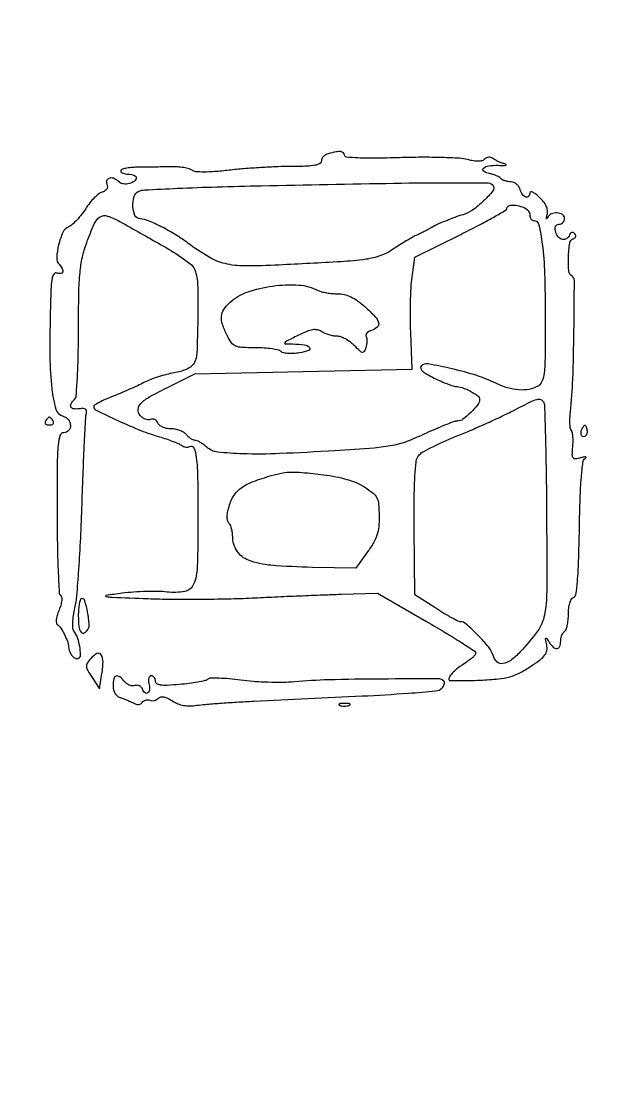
# Model space of a CAD drawing. Extents: x 0 to 2558, y 0 to 3412.
# Drawn here: x 972.2 to 1121.1, y 945.2 to 1221.6 of the extents above; entities that cross this region are included whole.
import ezdxf

# ---------------------------------------------------------------- set-up
doc = ezdxf.new("R2010")
doc.units = 0

msp = doc.modelspace()

# ---------------------------------------------------------------- linework, layer by layer
for points in [[(1286.775, 2242.902503, 0.000001), (1177.44536, 2242.627485, 0.134519)], [(1176.555032, 2242.380365, -0.000002), (1098.265318, 2241.934774, -0.000173)], [(1319.866449, 1231.417086, 0.007685), (1320.536456, 1213.5593, 0.010243), (1321.281431, 1203.421734, 0.386908), (1322.843325, 1201.999537, 0.183699), (1323.666424, 1202.31224, 0.136577), (1324.198222, 1203.136634, 0.058831), (1324.496883, 1204.742271, 0.010899), (1324.631041, 1207.749537, -0.000005), (1324.704195, 1210.958263, -0.000001), (1324.831971, 1216.559674, -0.000001), (1324.980176, 1223.055371, -0.000001), (1325.131041, 1229.666374, -0.003312)], [(1347, 900.068317, 0.000002), (1365.687198, 900.484728, 0.000002), (1385.0375, 900.916042, 0.000002), (1402.386564, 901.302857, 0.000005)]]:
    msp.add_lwpolyline(points, format="xyb")
for points in [[(1051.75, 1187.310674, 0.071619), (1051.081133, 1187.028982, 0.07028), (1050.514062, 1186.568604, 0.075733), (1050.131478, 1186.006208, 0.112012), (1050, 1185.426676, -0.271351), (1049.591144, 1184.728778, -0.082163), (1048.390618, 1184.294691, -0.037826), (1046.183968, 1184.056824, -0.007697), (1042.25, 1183.992411, 0.009577), (1038.675806, 1183.920445, 0.005249), (1034.301395, 1183.702494, 0.00523), (1029.863064, 1183.388001, 0.008316), (1026.0739, 1183.016116, -0.00902), (1022.357209, 1182.656627, -0.019835), (1019.504826, 1182.546129, -0.021794), (1017.406552, 1182.639617, -0.152316), (1016.469645, 1183.025193, 0.110278), (1015.74048, 1183.398391, 0.023885), (1014.346323, 1183.689177, 0.023813), (1012.664991, 1183.8753, 0.020806), (1010.895745, 1183.912511, -0.000914), (1008.904733, 1183.875176, -0.00055), (1006.542813, 1183.837804, -0.000551), (1004.194729, 1183.805823, -0.000964), (1002.25, 1183.785226, 0.019368), (1000.620987, 1183.707961, 0.031269), (999.248438, 1183.502424, 0.032661), (998.241761, 1183.216802, 0.317308), (998, 1182.874202, 0.212361), (998.148704, 1182.53987, 0.080602), (998.5875, 1182.256797, 0.061336), (999.234284, 1182.064101, 0.041784), (1000, 1182, -0.042713), (1000.765672, 1181.934472, -0.06238), (1001.4125, 1181.737678, -0.081888), (1001.850784, 1181.448422, -0.208972), (1002, 1181.106989, -0.238418), (1001.539569, 1180.19628, -0.095114), (1000.240998, 1179.577074, -0.08814), (998.716834, 1179.455702, -0.173984), (997.632783, 1179.967217, 0.09069), (996.391042, 1180.82499, 0.149839), (995.136814, 1180.984071, 0.252921), (994.41847, 1180.418746, 0.196211), (994.397138, 1179.407459, -0.086956), (994.536714, 1178.693008, -0.140386), (994.378804, 1178.098202, -0.128263), (993.914243, 1177.641179, -0.066676), (993.156661, 1177.330717, 0.104257), (992.284714, 1176.89486, 0.029352), (991.145354, 1175.875243, 0.028233), (989.962864, 1174.542323, 0.026424), (988.909764, 1173.055854, -0.024218), (987.845877, 1171.540032, -0.023552), (986.631019, 1170.119437, -0.024229), (985.446219, 1168.975711, -0.076006), (984.515956, 1168.382597, 0.18178), (983.019444, 1166.915405, 0.048578), (981.892567, 1163.715303, 0.048363), (981.407773, 1160.391807, 0.205267), (982.094133, 1158.55, -0.06549), (982.849514, 1157.515776, -0.193653), (982.950673, 1156.658556, -0.310231), (982.452181, 1156.235212, -0.117748), (981.5, 1156.361626, 0.321265), (980.734504, 1156.161842, 0.124622), (980.235415, 1155.117577, 0.038076), (979.945486, 1152.748172, 0.005097), (979.767111, 1147.718615, 0.00772), (979.63893, 1134.662088, 0.027569), (980.145864, 1126.327352, 0.041751), (981.202878, 1121.094791, 0.263945), (983.078386, 1119.269251, -0.161636), (984.41768, 1118.398895, -0.159799), (984.978343, 1116.896159, -0.194588), (984.499351, 1115.559911, -0.213807), (983.25, 1115.000547, 0.328526), (982.255568, 1114.268581, 0.054379), (981.771077, 1111.786723, 0.019304), (981.543464, 1106.791522, 0.001733), (981.5, 1094.250547, 0.004101), (981.565625, 1086.248725, 0.006515), (981.767188, 1079.402291, 0.00208), (982.04166, 1073.519387, 0.227299), (982.409577, 1072.842359, -0.210658), (982.686146, 1072.369835, -0.055179), (982.689788, 1071.471103, -0.04431), (982.46112, 1070.311867, -0.027352), (982, 1069, 0.024565), (981.500583, 1067.604077, 0.051814), (981.282529, 1066.475888, 0.074555), (981.333706, 1065.644068, 0.195086), (981.663365, 1065.157641, -0.102831), (982.482645, 1064.322818, -0.027671), (983.403118, 1062.699142, -0.028851), (984.159664, 1060.923212, -0.065504), (984.469279, 1059.5, 0.078471), (984.782804, 1058.218878, 0.081583), (985.473558, 1057.115722, 0.106905), (986.314706, 1056.495242, 0.248995), (987.072769, 1056.544974, 0.263283), (987.574135, 1057.457633, 0.039299), (987.376224, 1059.624166, 0.042147), (986.777391, 1061.931839, 0.081543), (985.864268, 1063.599866, -0.15116), (985.58869, 1064.32421, -0.026875), (985.574375, 1065.791674, -0.026325), (985.750141, 1067.605128, -0.019059), (986.128337, 1069.599866, 0.035175), (986.605542, 1072.650603, 0.004121), (987.133027, 1079.523086, 0.004925), (987.613028, 1087.717269, 0.004012), (987.970136, 1096.5, -0.001512), (988.274609, 1105.039584, -0.00228), (988.596339, 1112.478125, -0.000887), (988.913064, 1118.863556, -0.053307), (989.093955, 1120, 0.097259), (989.140724, 1120.662739, 0.222395), (988.880325, 1121.077047, 0.142599), (988.279322, 1121.255555, 0.035913), (987.25, 1121.187142, -0.061203), (985.802379, 1121.164109, -0.253464), (985.106362, 1121.643164, -0.257263), (985.133255, 1122.480723, -0.062505), (986.013094, 1123.613094, 0.178628), (986.44699, 1124.554532, 0.005117), (986.752896, 1129.039037, 0.009175), (986.97426, 1134.636658, 0.004897), (987.053105, 1141.563094, -0.003931), (987.1433, 1151.10622, -0.01893), (987.442742, 1156.528522, -0.031721), (988.061186, 1160.449353, -0.032356), (989.168123, 1164.233879, -0.016745), (991.147432, 1169.15045, -0.14663), (992.657316, 1170.916362, -0.227861), (994.548328, 1171.152325, -0.0462), (997.727402, 1169.746852, -0.002355), (1008.435029, 1163.710811, -0.016679), (1013.518304, 1160.584584, -0.033353), (1016.298853, 1158.464585, -0.148795), (1017.371445, 1156.743381, -0.060744), (1017.944019, 1152.695447, -0.008572), (1017.961184, 1144.257535, -0.006145), (1017.725069, 1135.642449, -0.113409), (1017.013036, 1133.024359, -0.108328), (1016.32456, 1132.218833, -0.049296), (1015.13664, 1131.491724, -0.042075), (1013.58109, 1130.894378, -0.030146), (1011.763036, 1130.483486, 0.022866), (1009.876024, 1130.085772, 0.01463), (1007.724142, 1129.460681, 0.014701), (1005.64736, 1128.722862, 0.026453), (1004, 1127.979962, -0.010243), (1002.322384, 1127.156999, -0.004886), (1000.133914, 1126.164408, -0.004841), (997.826547, 1125.17155, -0.006865), (995.753748, 1124.336576, 0.012658), (993.934633, 1123.579184, 0.019287), (992.400607, 1122.822195, 0.014453), (991.212201, 1122.13245, 0.258259), (991.003748, 1121.760259, 0.288838), (991.59012, 1120.819353, 0.004854), (997.374849, 1118.08601, 0.012643), (1003.238924, 1115.562196, 0.025468), (1008, 1113.930272, -0.010422), (1009.811259, 1113.369725, -0.011619), (1011.532445, 1112.752712, -0.010999), (1012.971461, 1112.162129, -0.058255), (1013.706195, 1111.733783, 0.062905), (1014.237407, 1111.43065, 0.060642), (1014.833908, 1111.264424, 0.065608), (1015.402832, 1111.253265, 0.110992), (1015.85141, 1111.408167, -0.46283), (1016.927578, 1111.059437, -0.069072), (1017.577264, 1108.541934, -0.024861), (1017.919975, 1103.270392, -0.003802), (1018, 1092.746953, -0.006746), (1017.829936, 1080.142431, -0.092871), (1016.871664, 1075.694391, -0.251467), (1014.590763, 1073.847371, -0.07661), (1009.999597, 1073.686454, 0.025087), (1007.679068, 1073.843845, 0.011023), (1004.598891, 1073.830023, 0.010877), (1001.325213, 1073.671829, 0.014332), (998.35107, 1073.377321, 0.005131), (994.18141, 1072.799825, 0.837789), (994.174355, 1072.549584, 0.04119), (995.773846, 1072.353592, 0.000643), (1005, 1072, 0.006796), (1011.145717, 1071.855988, 0.003991), (1018.5, 1071.842344, 0.003991), (1025.854243, 1071.946109, 0.00679), (1032, 1072.165425, -0.001091), (1037.863557, 1072.441614, -0.000817), (1044.325, 1072.721254, -0.000825), (1050.410853, 1072.964615, -0.001888), (1055, 1073.123182), (1064.5, 1073.415515), (1077.25, 1066.048555, -0.0045), (1082.137646, 1063.165493, -0.007188), (1086.254688, 1060.605428, -0.002368), (1089.740355, 1058.344462, -0.25285), (1090, 1057.863851, -0.181302), (1089.843183, 1057.445592, -0.025569), (1089.192188, 1056.772269, -0.026435), (1088.303151, 1056.026067, -0.019676), (1087.25, 1055.296151, 0.019869), (1085.467958, 1054.06004, 0.036837), (1084.144935, 1052.900071, 0.046441), (1083.292758, 1051.855937, 0.141312), (1083.015313, 1050.992586, 0.413789), (1083.199463, 1050.796691, 0.003751), (1085.408629, 1050.743402, 0.009706), (1088.047078, 1050.750779, 0.005793), (1091.184275, 1050.856839, 0.011684), (1095.865426, 1051.179168, 0.043131), (1098.779635, 1051.704421, 0.053704), (1101.224165, 1052.657736, 0.025755), (1104.132444, 1054.364253, 0.014152), (1106.695319, 1056.157182, 0.071529), (1107.931289, 1057.383696, 0.125294), (1108.423905, 1058.558212, 0.087618), (1108.385049, 1060, -0.004074), (1108.096998, 1061.469345, -0.218745), (1108.164524, 1061.739117, -0.504233), (1108.340314, 1061.732216, -0.007778), (1108.98657, 1060.75, 0.058482), (1110.057402, 1059.434496, 0.211583), (1111.046921, 1059.069113, 0.293844), (1111.750703, 1059.587542, 0.091329), (1112, 1060.940983, -0.046881), (1112.074077, 1061.729296, -0.046318), (1112.29375, 1062.49335, -0.050262), (1112.616444, 1063.123976, -0.111412), (1113, 1063.5, 0.168488), (1113.38757, 1063.975973, 0.032159), (1113.70625, 1065.062722, 0.031052), (1113.926718, 1066.438796, 0.0242), (1114, 1067.952028, -0.029433), (1114.090776, 1069.492746, -0.042407), (1114.365251, 1070.829852, -0.04998), (1114.772507, 1071.828832, -0.1813), (1115.277324, 1072.276178, 0.270346), (1115.936559, 1073.097558, 0.01508), (1116.33829, 1076.483504, 0.014196), (1116.646301, 1081.649881, 0.003528), (1116.850469, 1090.119356, -0.004093), (1117.049366, 1098.000712, -0.011851), (1117.360854, 1103.448252, -0.009619), (1117.752034, 1107.344844, -0.212525), (1118.323145, 1108.301696, 0.103938), (1118.563672, 1108.559989, 0.535987), (1118.495197, 1108.704922, 0.090484), (1118.033276, 1108.688703, 0.014961), (1117.165259, 1108.471223, -0.037455), (1115.810119, 1108.195761, -0.277483), (1115.23233, 1108.450797, -0.163589), (1115.00607, 1109.210495, -0.012776), (1115.135563, 1111.35208, 0.019243), (1115.202333, 1112.757838, 0.024583), (1115.150255, 1114.053407, 0.023771), (1115.005423, 1115.105007, 0.151391), (1114.757218, 1115.576115, -0.164912), (1114.51469, 1116.067458, -0.020582), (1114.405675, 1117.269081, -0.022455), (1114.399129, 1118.751902, -0.016854), (1114.520126, 1120.379752, 0.017877), (1115.134994, 1128.887306, 0.006172), (1115.431475, 1141.210379, 0.001326), (1115.551159, 1154.42298, 0.261644), (1114.931909, 1155.542083, -0.238525), (1114.100618, 1156.901239, -0.028326), (1114.013255, 1160.543169, -0.027618), (1114.331615, 1164.156619, -0.278016), (1115.25, 1165.279762, 0.083441), (1115.68169, 1165.52096, 0.158535), (1115.897651, 1165.850352, 0.168297), (1115.872012, 1166.229085, 0.096381), (1115.613095, 1166.613095, 0.096381), (1115.229085, 1166.872012, 0.168297), (1114.850352, 1166.897651, 0.158535), (1114.52096, 1166.68169, 0.083441), (1114.279762, 1166.25, -0.157116), (1113.535167, 1165.280047, -0.205706), (1112.451372, 1165.061872, -0.168324), (1111.377434, 1165.706531, -0.110667), (1110.710251, 1167, -0.047946), (1110.570873, 1167.863891, -0.120594), (1110.681695, 1168.487449, -0.169691), (1111.031896, 1168.861786, -0.121219), (1111.59362, 1169, 0.10582), (1112.13022, 1169.114852, 0.099296), (1112.586876, 1169.440625, 0.096212), (1112.892981, 1169.927393, 0.092647), (1113, 1170.5, 0.24945), (1112.465044, 1171.505547, 0.134881), (1111.100083, 1171.965173, 0.117448), (1109.548444, 1171.687366, 0.184363), (1108.592564, 1170.75, -0.049836), (1108.417484, 1170.45128, -0.69205), (1108.333997, 1170.474356, -0.072878), (1108.353326, 1170.824704, -0.009189), (1108.518523, 1171.566957, 0.093082), (1108.572735, 1172.613803, 0.07323), (1108.258194, 1173.70729, 0.060761), (1107.569127, 1174.837112, 0.03691), (1106.509292, 1175.991271, 0.023501), (1105.544847, 1176.815546, 0.054965), (1104.737105, 1177.3112, 0.126795), (1104.220716, 1177.40961, 0.395612), (1104, 1177.174314, -0.163556), (1103.696178, 1176.270358, -0.320688), (1103.006467, 1176.055751, -0.163048), (1102.134015, 1176.70838, -0.07463), (1101.5, 1178, 0.073091), (1101.127648, 1178.764467, 0.067639), (1100.542735, 1179.4125, 0.071533), (1099.8424, 1179.850261, 0.104333), (1099.132612, 1180, -0.045236), (1098.39954, 1180.066459, -0.035979), (1097.629892, 1180.265237, -0.037142), (1096.938573, 1180.556648, -0.07183), (1096.45, 1180.902935, 0.060812), (1095.949901, 1181.274139, 0.026862), (1095.212452, 1181.642584, 0.026102), (1094.379282, 1181.95376, 0.031817), (1093.571113, 1182.152935, -0.093393), (1092.031025, 1182.740151, -0.489169), (1091.945499, 1183.511775, -0.16108), (1093.320184, 1184.179012, -0.043632), (1095.769236, 1184.289915, 0.010005), (1097.10307, 1184.260638, 0.055169), (1097.816588, 1184.33821, 0.622366), (1097.853573, 1184.490087, 0.108448), (1097.5, 1184.674256, -0.023063), (1096.655568, 1184.945009, -0.018393), (1095.772073, 1185.31146, -0.018761), (1094.977958, 1185.712328, -0.043816), (1094.426206, 1186.083815, 0.096664), (1093.924084, 1186.349978, 0.095939), (1093.357349, 1186.408785, 0.092415), (1092.792309, 1186.251064, 0.082407), (1092.296099, 1185.896099, -0.12396), (1091.621288, 1185.492756, -0.066364), (1090.656643, 1185.337539, -0.049546), (1089.404346, 1185.427869, -0.024601), (1087.849153, 1185.775983, 0.05333), (1085.764038, 1186.11856, 0.007008), (1081.274675, 1186.30842, 0.008076), (1075.925877, 1186.373136, 0.006685), (1070.229261, 1186.273873, -0.004507), (1063.748922, 1186.132712, -0.014498), (1059.435809, 1186.202712, -0.012531), (1056.459506, 1186.412237, -0.386556), (1056, 1186.917782, 0.211778), (1055.726765, 1187.533946, 0.162363), (1055.044713, 1187.833718, 0.070456), (1053.794701, 1187.77305, 0.01661)], [(1094.517107, 1178.97232, -0.321752), (1094.425498, 1177.64694, -0.028917), (1092.023839, 1175.065884, -0.034577), (1089.139332, 1172.663574, -0.088482), (1086.699084, 1171.488377, 0.018452), (1084.557942, 1170.804382, 0.011731), (1082.117346, 1169.858975, 0.011784), (1079.785451, 1168.82712, 0.023407), (1078, 1167.881722, -0.01048), (1077.283143, 1167.478088, -0.005116), (1076.353125, 1166.991988, -0.005073), (1075.375224, 1166.50597, -0.00732), (1074.5, 1166.09771, 0.023342), (1073.480704, 1165.58187, 0.006959), (1071.975013, 1164.7015, 0.006963), (1070.30946, 1163.664384, 0.007476), (1068.712809, 1162.604996, -0.063534), (1065.385896, 1160.898827, -0.052009), (1061.503212, 1159.936131, -0.020511), (1055.040932, 1159.300104, -0.001899), (1039, 1158.444441, -0.012097), (1030.06084, 1158.218221, -0.05892), (1025.038081, 1158.806515, -0.074783), (1020.866674, 1160.49, -0.026644), (1015.5, 1164.053447, 0.021524), (1012.102735, 1166.359661, 0.0209), (1008.486921, 1168.389566, 0.020841), (1005.19009, 1169.89391, 0.079997), (1003, 1170.399204, -0.277168), (1001.688424, 1171.311713, -0.095249), (1001.134146, 1173.65516, -0.087609), (1001.471461, 1176.187139, -0.211371), (1002.696162, 1177.572773, -0.095249), (1004.114487, 1177.920519, -0.001391), (1012.782623, 1178.334577, -0.003755), (1022.872052, 1178.712506, -0.002463), (1034.5, 1179.003327, -0.000519), (1068.860499, 1179.657724, -0.004631), (1083.96843, 1179.789837, -0.003723), (1093.206583, 1179.716278, -0.255825)], [(1102.418213, 1173.393011, -0.070559), (1103.022934, 1173.056902, -0.063449), (1103.53535, 1172.555128, -0.066819), (1103.88217, 1171.970895, -0.100912), (1104, 1171.393011, 0.066634), (1104.071281, 1170.860515, 0.083657), (1104.279943, 1170.409197, 0.099403), (1104.589577, 1170.10736, 0.144619), (1104.952996, 1170, -0.349), (1106.338203, 1168.899026, -0.02631), (1107.232602, 1163.842037, -0.022676), (1107.81837, 1156.259711, -0.007858), (1107.994423, 1145.285184, -0.002278), (1107.950025, 1134.79193, -0.024131), (1107.706164, 1130.521175, -0.067197), (1107.153989, 1128.259723, -0.178285), (1106.065741, 1127.035184, -0.077818), (1103.753638, 1126.227505, -0.063116), (1101.128046, 1126.083776, -0.055829), (1098.254802, 1126.615295, -0.039949), (1095.210162, 1127.811353, 0.037247), (1090.24052, 1129.79465, 0.019762), (1083.839997, 1131.53671, 0.01181), (1077.621953, 1132.814016, 0.245878), (1075.864045, 1132.264045, 0.286421), (1075.728262, 1131.677509, 0.123509), (1076.183822, 1130.976357, 0.057294), (1077.328026, 1130.134408, 0.01727), (1079.24107, 1129.125346, 0.009332), (1081.005442, 1128.311514, 0.011611), (1082.675834, 1127.62432, 0.00997), (1084.093424, 1127.111464, 0.081981), (1084.768671, 1127, -0.088197), (1086.46632, 1126.698198, -0.035242), (1088.628507, 1125.726569, -0.030558), (1090.538222, 1124.54548, -0.243608), (1091, 1123.653936, -0.167341), (1090.520452, 1122.261211, -0.032387), (1088.722734, 1120.244168, -0.032525), (1086.677147, 1118.475047, -0.163438), (1085.262676, 1118, 0.083347), (1084.413335, 1117.85743, 0.008263), (1082.464481, 1117.147931, 0.010233), (1080.157835, 1116.210176, 0.007951), (1077.68699, 1115.099341, -0.016167), (1072.405003, 1112.828239, -0.044594), (1068.520372, 1111.691761, -0.029335), (1063.68746, 1111.026294, -0.00399), (1053.5, 1110.309936, -0.005392), (1039.167953, 1109.572065, -0.017237), (1029.595715, 1109.512869, -0.021464), (1023.087924, 1109.977056, -0.156691), (1020.27518, 1111.25, 0.024533), (1019.458271, 1111.919817, 0.026745), (1018.602149, 1112.485938, 0.027557), (1017.823901, 1112.886833, 0.105533), (1017.293704, 1113, -0.105261), (1016.804019, 1113.104244, -0.039936), (1016.187292, 1113.440625, -0.037348), (1015.553806, 1113.926031, -0.037416), (1015, 1114.5, 0.086885), (1014.323631, 1115.075196, 0.043501), (1013.306943, 1115.559375, 0.041442), (1012.13663, 1115.889157, 0.047994), (1010.984544, 1116, -0.049694), (1009.881469, 1116.109903, -0.054885), (1008.859925, 1116.435186, -0.062159), (1008.064361, 1116.914333, -0.135353), (1007.644843, 1117.483141, 0.091752), (1007.322793, 1118.009127, 0.095931), (1006.83821, 1118.375319, 0.099459), (1006.26728, 1118.525724, 0.106836), (1005.698068, 1118.437632, -0.114145), (1005.075773, 1118.350507, -0.069334), (1004.348329, 1118.518266, -0.063731), (1003.631005, 1118.903081, -0.064689), (1003.037769, 1119.454491, -0.18638), (1002.503775, 1121.043523, -0.188169), (1003.179263, 1122.571184, -0.069938), (1005.53486, 1124.335435, -0.011431), (1010.603656, 1126.976415), (1017.178517, 1130.213208), (1045.339259, 1130.856604), (1073.5, 1131.5), (1073.143206, 1140.81747, -0.00823), (1073.057087, 1144.764726, -0.007059), (1073.093505, 1148.920301, -0.007125), (1073.23369, 1152.69405, -0.020183), (1073.475041, 1155.31747), (1074.163669, 1160.5), (1086.081834, 1166.391547, 0.005417), (1090.650528, 1168.71193, 0.008637), (1094.499039, 1170.804623, 0.003283), (1097.722608, 1172.658388, 0.26665), (1098, 1173.141547, -0.289159), (1098.360502, 1173.712788, -0.097309), (1099.358476, 1173.968528, -0.06457), (1100.802207, 1173.864246, -0.041359)], [(1049.184259, 1151.861444, 0.055143), (1050.058514, 1151.529769, 0.020419), (1051.347765, 1151.252819, 0.019945), (1052.791253, 1151.062807, 0.022694), (1054.184259, 1150.999218, -0.057081), (1055.916787, 1150.800368, -0.053319), (1057.602092, 1150.213962, -0.045536), (1059.342944, 1149.188354, -0.025974), (1061.25, 1147.660826, -0.01998), (1063.875267, 1145.129238, -0.122919), (1064.79968, 1143.510951, -0.282117), (1064.474364, 1142.360402, -0.109932), (1062.985479, 1141.495391, 0.049352), (1062.256415, 1141.182017, 0.082074), (1061.732825, 1140.768597, 0.119318), (1061.490564, 1140.326341, 0.207191), (1061.550027, 1139.919055, -0.10163), (1061.730478, 1139.426252, -0.03939), (1061.781349, 1138.697623, -0.036953), (1061.71299, 1137.874992, -0.037656), (1061.524346, 1137.076707, -0.040127), (1061.093415, 1136.020982, -0.328631), (1060.656233, 1135.799998, -0.14704), (1060.03641, 1136.106311, -0.008605), (1058.505253, 1137.585656, 0.037928), (1057.429433, 1138.509564, 0.034725), (1056.195285, 1139.290786, 0.036536), (1054.992097, 1139.830803, 0.08743), (1054.031886, 1140, -0.04538), (1053.10805, 1140.084021, -0.026788), (1052.029891, 1140.342113, -0.026643), (1050.972085, 1140.718439, -0.040817), (1050.107978, 1141.164639, 0.085793), (1048.953845, 1141.635116, 0.093971), (1047.746269, 1141.669566, 0.059497), (1046.204501, 1141.230019, 0.015764), (1043.871547, 1140.165428, 0.002403), (1040.942697, 1138.698126, 0.135819), (1040.49742, 1138.292182, 0.574022), (1040.631334, 1138.03534, 0.010656), (1042.5, 1137.985476, -0.027467), (1045.618662, 1137.797231, -0.197857), (1046.909071, 1137.082398, -0.512017), (1046.685661, 1136.281948, -0.047864), (1044.350904, 1135.669518, -0.026741), (1042.823488, 1135.504829, -0.032126), (1041.378802, 1135.519697, -0.033831), (1040.194083, 1135.689257, -0.144903), (1039.573832, 1136.026168, 0.142706), (1038.880986, 1136.406383, 0.018521), (1037.203828, 1136.713937, 0.020364), (1035.137451, 1136.928789, 0.015722), (1032.873242, 1137, -0.01189), (1029.35615, 1137.083647, -0.090302), (1027.747523, 1137.456351, -0.136343), (1026.677122, 1138.319827, -0.03958), (1025.573242, 1140.153638, -0.034012), (1024.378118, 1143.022326, -0.101703), (1024.116475, 1145.120897, -0.123712), (1024.718677, 1146.909035, -0.063085), (1026.25, 1148.738108, -0.103863), (1030.745584, 1151.437698, -0.049653), (1037.329852, 1153.011191, -0.049636), (1044.103085, 1153.256238, -0.102798)], [(1107.527654, 1122.955256, -0.131186), (1107.792391, 1122.076742, -0.000894), (1108.031648, 1114.109875, -0.003413), (1108.227452, 1104.965422, -0.002166), (1108.336671, 1094.310409, -0.00224), (1108.366098, 1073.847869, -0.04598), (1107.781784, 1067.711645, -0.110931), (1105.984493, 1063.551323, -0.032467), (1101.503247, 1058.162018, -0.041407), (1099.045275, 1055.964727, -0.130177), (1097.013536, 1055.134801, -0.221356), (1095.486183, 1055.61865, -0.13578), (1094.46701, 1057.25, 0.099478), (1093.338967, 1059.381216, 0.021499), (1090.549974, 1062.509608, 0.017631), (1087.535778, 1065.400037, 0.184342), (1085.963767, 1066, -0.118869), (1085.375853, 1066.141773, -0.006756), (1083.713959, 1067.021316, -0.010032), (1081.753099, 1068.144919, -0.007173), (1079.603689, 1069.476821), (1074.168543, 1072.953641), (1074.048614, 1090.236926, -0.003804), (1074.054213, 1098.618744, -0.013351), (1074.242936, 1104.01238, -0.016148), (1074.584265, 1107.634042, -0.139044), (1075.214342, 1109.113667, -0.092909), (1076.141969, 1109.905545, -0.011666), (1078.472338, 1111.172581, -0.013391), (1081.342591, 1112.551599, -0.010744), (1084.5, 1113.885115, 0.006423), (1088.036523, 1115.342869, 0.004258), (1092.059375, 1117.102538, 0.004285), (1095.938279, 1118.8788, 0.00832), (1099, 1120.375334, -0.002318), (1104.131375, 1122.960249, -0.04208), (1105.835204, 1123.636621, -0.173152), (1106.780942, 1123.590127, -0.157584)], [(978.5, 1118, 0.146489), (978.397987, 1117.620597, 0.191582), (978.538811, 1117.29375, 0.134005), (978.925364, 1117.072951, 0.063222), (979.5, 1117, 0.063222), (980.074636, 1117.072951, 0.134005), (980.461189, 1117.29375, 0.191582), (980.602013, 1117.620597, 0.146489), (980.5, 1118, 0.025622), (980.235369, 1118.382847, 0.032351), (979.951311, 1118.70625, 0.033983), (979.686704, 1118.937141, 0.163822), (979.5, 1119, 0.163822), (979.313296, 1118.937141, 0.033983), (979.048689, 1118.70625, 0.032351), (978.764631, 1118.382847, 0.025622)], [(1117.582949, 1116.134215, 0.052326), (1117.327923, 1115.604943, 0.061761), (1117.20609, 1115.06291, 0.07231), (1117.228156, 1114.59012, 0.149701), (1117.399864, 1114.266802, 0.208213), (1118.031223, 1114.018401, 0.228122), (1118.610436, 1114.323111, 0.143258), (1118.913564, 1115.144952, 0.097944), (1118.787251, 1116.138246, 0.033951), (1118.536207, 1116.749629, 0.286646), (1118.294341, 1116.899578, 0.233206), (1118.012891, 1116.759582, 0.024362)], [(1050.5, 1104.08972, -0.018639), (1053.755266, 1103.583637, -0.02486), (1056.660154, 1102.869021, -0.027797), (1059.164977, 1101.9646, -0.042345), (1061.207674, 1100.883632, -0.025904), (1063.367168, 1099.331632, -0.108249), (1064.368043, 1098.094402, -0.096195), (1064.820294, 1096.477449, -0.018158), (1064.957674, 1093.400038, -0.026011), (1064.835317, 1090.602608, -0.054379), (1064.393534, 1088.471137, -0.053716), (1063.498471, 1086.468747, -0.024812), (1061.939572, 1084.075279), (1058.879144, 1079.850481), (1047.689572, 1080.092406, -0.013945), (1036.919115, 1080.626028, -0.07195), (1031.110593, 1081.931294, -0.15452), (1028.126946, 1084.301476, -0.149312), (1027, 1087.99113, 0.03357), (1026.928059, 1089.061439, 0.032877), (1026.713492, 1090.120153, 0.034698), (1026.399888, 1091.020833, 0.095532), (1026.024653, 1091.575347, -0.149117), (1025.675915, 1092.230195, -0.057855), (1025.595322, 1093.265204, -0.043349), (1025.766037, 1094.629161, -0.02166), (1026.204181, 1096.313622, -0.075541), (1027.445511, 1098.89272, -0.090622), (1029.337408, 1100.80467, -0.064487), (1032.297703, 1102.350061, -0.021033), (1037, 1103.857722, -0.018177), (1039.990124, 1104.563699, -0.04461), (1042.234045, 1104.803233, -0.02922), (1044.980203, 1104.689918, -0.004324)], [(987, 1067.5, 0.028833), (987.15581, 1064.800348, 0.125825), (987.723392, 1063.31783, 0.371557), (988.543251, 1063.114302, 0.138132), (989.489487, 1063.98299, 0.162137), (989.84697, 1065.495459, 0.026932), (989.414166, 1068.496508, 0.02317), (988.692994, 1071.400517, 0.331681), (987.888709, 1072, 0.323788), (987.542133, 1071.74928, 0.030828), (987.261058, 1070.678125, 0.030165), (987.064162, 1069.224914, 0.018592)], [(990.25, 1056.504169, 0.039167), (989.325991, 1055.272424, 0.166562), (989.114504, 1054.389956, 0.108979), (989.448247, 1053.355122, 0.012359), (990.75, 1051.249887), (992.5, 1048.570141), (993.049388, 1052.03507, 0.0278), (993.411198, 1055.58177, 0.152586), (992.928392, 1057.420642, 0.385745), (991.841615, 1057.727141, 0.097171)], [(996, 1049.468615, 0.055882), (996.120334, 1048.395306, 0.073727), (996.47632, 1047.478812, 0.083915), (997.035477, 1046.794537, 0.104908), (997.75, 1046.395617, -0.015457), (998.54315, 1046.123008, -0.008768), (999.486382, 1045.746812, -0.008748), (1000.424433, 1045.334039, -0.014245), (1001.20364, 1044.947481, 0.048563), (1001.964998, 1044.632779, 0.088953), (1002.629839, 1044.554321, 0.114737), (1003.165332, 1044.713213, 0.125731), (1003.55479, 1045.088652, -0.10272), (1003.89869, 1045.451716, -0.081613), (1004.387212, 1045.684641, -0.078578), (1004.94264, 1045.754553, -0.083893), (1005.479296, 1045.646319, 0.08555), (1006.043196, 1045.534519, 0.062628), (1006.679315, 1045.598378, 0.061886), (1007.28796, 1045.819697, 0.078416), (1007.771243, 1046.171243, -0.143764), (1008.384841, 1046.506315, -0.100954), (1009.176532, 1046.516632, -0.068718), (1010.168834, 1046.181818, -0.029359), (1011.385839, 1045.482844, 0.048404), (1012.783085, 1044.749541, 0.051983), (1014.262523, 1044.319794, 0.048228), (1015.892699, 1044.185089, 0.033145), (1017.742741, 1044.333787, -0.015359), (1019.860741, 1044.580053, -0.003123), (1023.627555, 1044.877454, -0.00329), (1028.013122, 1045.16716, -0.003079), (1032.5, 1045.4062, 0.000546), (1060.543038, 1046.757754, 0.005186), (1072.532209, 1047.473413, 0.006113), (1079.593055, 1048.055266, 0.174477), (1081.221975, 1048.821975, 0.056609), (1081.610089, 1049.309552, 0.07601), (1081.833554, 1049.827273, 0.095159), (1081.86436, 1050.293361, 0.166938), (1081.696506, 1050.636828, 0.199348), (1080.335092, 1051.199409, 0.001036), (1065.530896, 1051.143947, 0.004861), (1051.864782, 1050.93157, 0.016661), (1043, 1050.41169, -0.020205), (1039.975206, 1050.255796, -0.010684), (1036.217694, 1050.294417, -0.010615), (1032.368965, 1050.498101, -0.016132), (1029.038958, 1050.853632, 0.011718), (1026.105294, 1051.193061, 0.016276), (1023.464403, 1051.349596, 0.012743), (1021.296578, 1051.352132, 0.161501), (1020.538958, 1051.080247, -0.109294), (1019.816337, 1050.733793, -0.01147), (1017.969256, 1050.347043, -0.01377), (1015.719421, 1049.993365, -0.010625), (1013.25, 1049.72778, -0.00877), (1010.022797, 1049.506864, -0.047199), (1008.266223, 1049.583359, -0.116077), (1007.345758, 1049.939281, -0.247556), (1007, 1050.594828, 0.07796), (1006.915791, 1051.131623, 0.090311), (1006.67199, 1051.587231, 0.100781), (1006.309225, 1051.891815, 0.125034), (1005.883369, 1052, 0.196983), (1005.496111, 1051.841275, 0.126681), (1005.242817, 1051.419485, 0.086541), (1005.167635, 1050.775012, 0.049856), (1005.289489, 1050.000996, -0.074541), (1005.449951, 1048.50667, -0.199118), (1005.007211, 1047.553725, -0.383026), (1004.299546, 1047.545804, -0.121595), (1003.642639, 1048.488885, 0.092123), (1003.321413, 1049.01266, 0.096048), (1002.837562, 1049.377006, 0.099392), (1002.267111, 1049.526185, 0.106413), (1001.698068, 1049.437632, -0.114145), (1001.075773, 1049.350507, -0.069334), (1000.348329, 1049.518266, -0.063731), (999.631005, 1049.903081, -0.064689), (999.037769, 1050.454491, 0.049689), (997.760979, 1051.71448, 0.253557), (996.813769, 1051.889615, 0.266886), (996.18519, 1051.194768, 0.053489)], [(1054.75, 1044.337719, 0.057986), (1055.320008, 1044.181385, 0.037979), (1056, 1044.12966, 0.037979), (1056.679992, 1044.181385, 0.057986), (1057.25, 1044.337719, 0.174857), (1057.459382, 1044.525001, 0.447206), (1057.398438, 1044.693942, 0.078554), (1056.89144, 1044.810911, 0.017491), (1056, 1044.842105, 0.017491), (1055.10856, 1044.810911, 0.078554), (1054.601562, 1044.693942, 0.447206), (1054.540618, 1044.525001, 0.174857)]]:
    msp.add_lwpolyline(points, format="xyb", close=True)

doc.saveas('drawing.dxf')
